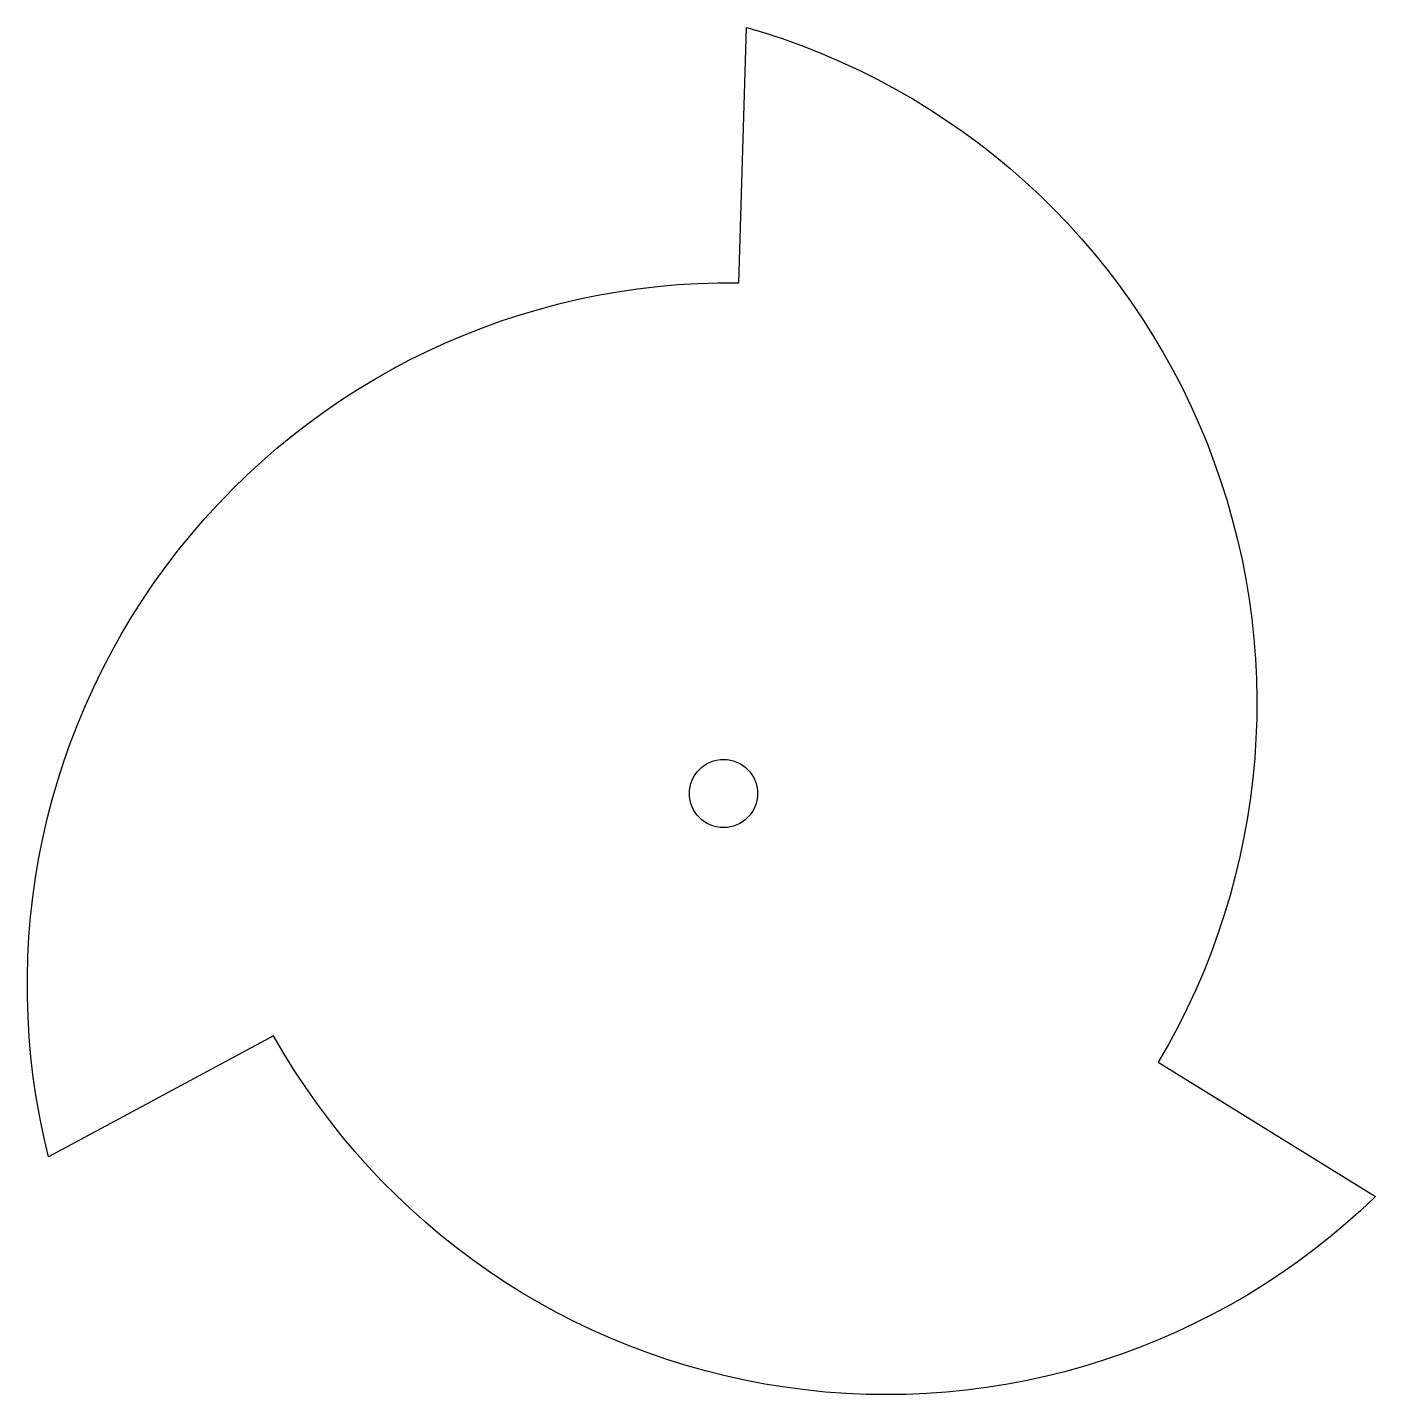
# Model space of a CAD drawing. Header units: millimetres. Extents: x -112 to 47, y -35 to 126.
import ezdxf

# ---------------------------------------------------------------- set-up
doc = ezdxf.new("R2010")
doc.units = ezdxf.units.MM
doc.layers.get('0').update_dxf_attribs({"linetype": 'CONTINUOUS'})

msp = doc.modelspace()

# ---------------------------------------------------------------- linework, layer by layer
msp.add_line((-28.22, 95.97), (-27.32, 125.96))
msp.add_lwpolyline([(-28.22, 95.97), (-27.32, 125.96, -0.492303), (21.05, 4.47), (46.57, -11.3, -0.492303), (-82.83, 7.56), (-109.25, -6.66, -0.492303)], format="xyb", close=True)
msp.add_circle((-30, 36), 4)

doc.saveas('drawing.dxf')
